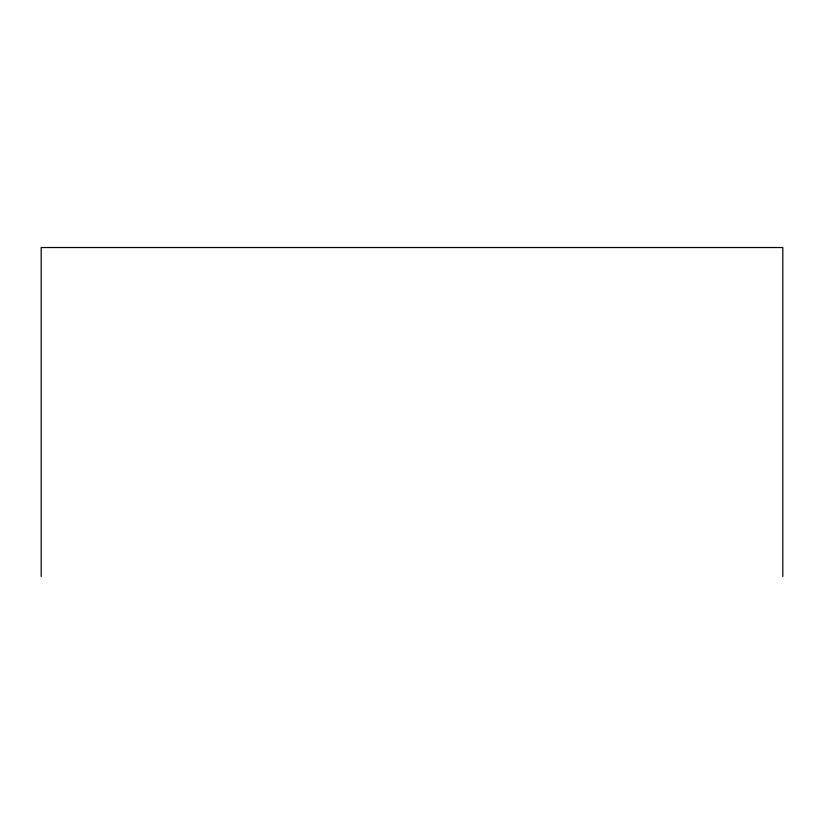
<?xml version="1.0" encoding="UTF-8"?>
<svg xmlns="http://www.w3.org/2000/svg" width="824" height="824" viewBox="0 0 824 824"><rect width="100%" height="100%" fill="white"/><g stroke="black" fill="none" stroke-linecap="round" stroke-linejoin="round"><path stroke-width="1.24" d="M782.8 576.47L782.8 247.53L41.2 247.53L41.2 576.47"/></g></svg>
